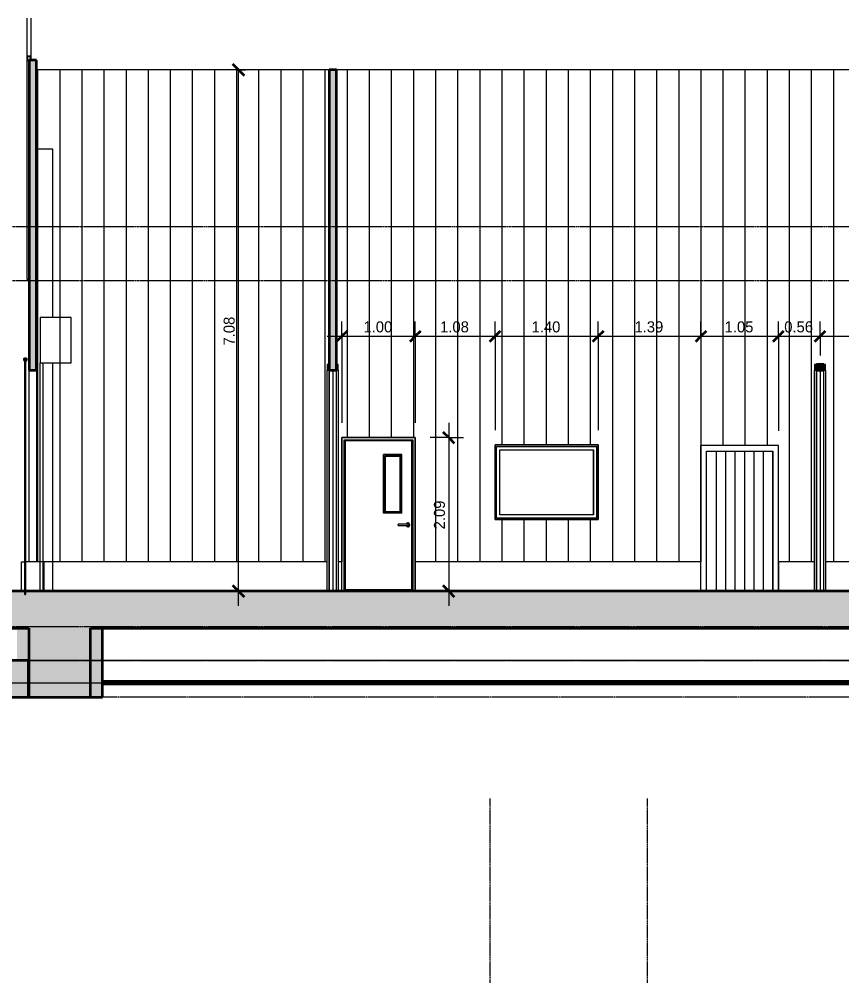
# Model space of a CAD drawing. Header units: centimetres. Extents: x -13689 to 3489, y -437 to 1921.
# Drawn here: x -11195 to -10079, y -437 to 870 of the extents above; entities that cross this region are included whole.
import ezdxf

# ---------------------------------------------------------------- set-up
doc = ezdxf.new("R2010")
doc.units = ezdxf.units.CM
doc.linetypes.add('Centre', pattern=[3.175, 0.635, -0.475, 1.59, -0.475])
doc.linetypes.add('Grid Line', pattern=[2.2225, 1.27, -0.3175, 0.3175, -0.3175])
for name, color, linetype, lineweight in [('A-ANNO-DIMS', 7, 'Continuous', 9), ('A-ANNO-DIMS-100', 7, 'Continuous', 9), ('A-CLNG', 7, 'Continuous', 9), ('A-DOOR', 7, 'Continuous', 9), ('A-FLOR', 7, 'Continuous', 9), ('A-FLOR-LEVL', 7, 'Continuous', 9), ('A-FLOR-PATT', 7, 'Continuous', 35), ('A-GENM', 7, 'Continuous', 9), ('A-GLAZ', 7, 'Continuous', 9), ('A-GLAZ-CWMG', 7, 'Continuous', 9), ('A-WALL', 7, 'Continuous', 9), ('A-WALL-PATT', 7, 'Continuous', 35), ('C-BLDG-PADS', 7, 'Continuous', 9), ('C-TOPO', 7, 'Continuous', 9), ('I-WALL', 7, 'Continuous', 9), ('S-GRID', 7, 'Continuous', 9)]:
    doc.layers.add(name, color=color, linetype=linetype, lineweight=lineweight)
doc.styles.add('Century Gothic_1', font='GOTHIC.TTF', dxfattribs={"height": 15})
doc.dimstyles.new('FCA_N_Cotas_E100', dxfattribs={"dimscale": 30.48, "dimtxt": 15.662524, "dimasz": 0.492126, "dimexe": 0.656168, "dimexo": 0.656168, "dimgap": 0.032808, "dimtad": 1, "dimlfac": 0.01, "dimrnd": 0.01, "dimzin": 0, "dimdsep": 46, "dimtxsty": 'Century Gothic_1', "dimblk1": 'OBLIQUE', "dimblk2": 'OBLIQUE', "dimsah": 1, "dimcen": 0.09, "dimdle": 0.656168, "dimazin": 2, "dimtfac": 1, "dimtdec": 4, "dimtix": 1, "dimtmove": 0, "dimatfit": 3, "dimfxl": 1, "dimtvp": 1, "dimtolj": 1, "dimtzin": 0, "dimarcsym": 2})

# ---------------------------------------------------------------- blocks, each defined once
blk = doc.blocks.new('PQ_RVR_EST-01_ZZ_ZZ_MO_T_A_rvt-1-Sección 3-1')
at = {"layer": 'A-FLOR-PATT', "lineweight": 9, "true_color": 0x9a9a9a}
for points in [[(-11244.7, 44), (-6794.4, 44), (-6794.4, 94), (-11452.1, 94), (-11452.1, 44), (-11348.9, 44)], [(-13265.5, -50), (-11182, -50), (-11182, 0), (-12404.8, 0), (-12404.8, -4), (-13265.5, -4)]]:
    blk.add_hatch(color=253, dxfattribs=at).paths.add_polyline_path(points)
at = {"layer": 'A-WALL-PATT', "lineweight": 9, "true_color": 0x9a9a9a}
blk.add_hatch(color=253, dxfattribs=at).paths.add_polyline_path([(-11181.9, -50), (-11081.9, -50), (-11081.9, 44), (-11181.9, 44), (-11181.9, 41.9)])
at = {"layer": 'A-FLOR', "lineweight": 35}
for p, q in [((-6794.4, 94), (-11452.1, 94)), ((-11452.1, 44), (-11181.9, 44)), ((-11081.9, 44), (-6794.4, 44)), ((-11182, 0), (-12404.8, 0)), ((-11182, -50), (-11182, 0)), ((-13265.5, -50), (-11182, -50))]:
    blk.add_line(p, q, dxfattribs=at)
at = {"layer": 'A-WALL', "lineweight": 35}
for p, q in [((-11181.9, 44), (-11181.9, -50)), ((-11081.9, -50), (-11081.9, 44)), ((-11181.9, -50), (-11081.9, -50))]:
    blk.add_line(p, q, dxfattribs=at)
blk = doc.blocks.new('M_RVR_Puerta cortina plastica - 2_50 x 3_00-1634750-Sección 3-1')
at = {"layer": 'A-DOOR'}
for p, q in [((-10115.5, 401.6), (-10115.5, 394)), ((-10113, 401.6), (-10115.5, 401.6)), ((-10115.5, 394), (-10113, 394)), ((-10115.5, 94), (-10115.5, 394)), ((-10113, 394), (-10113, 401.6)), ((-10113, 394), (-10113, 94)), ((-10100.5, 401.6), (-10103, 401.6)), ((-10103, 401.6), (-10103, 394)), ((-10103, 394), (-10100.5, 394)), ((-10100.5, 394), (-10100.5, 401.6)), ((-10100.5, 394), (-10100.5, 94))]:
    blk.add_line(p, q, dxfattribs=at)
at = {"layer": 'A-DOOR', "lineweight": 18}
for p, q in [((-10108, 394), (-10108, 94)), ((-10103, 394), (-10108, 394)), ((-10103, 94), (-10103, 394)), ((-10108, 94), (-10103, 94))]:
    blk.add_line(p, q, dxfattribs=at)
blk = doc.blocks.new('M_RVR_Puerta cortina plastica - 0_90 x 1_90-1633959-Sección 3-1')
at = {"layer": 'A-DOOR'}
for p, q in [((-10164.5, 291.6), (-10269.7, 291.6)), ((-10269.7, 291.6), (-10269.7, 134)), ((-10269.7, 134), (-10269.7, 291.6)), ((-10269.7, 291.6), (-10269.7, 291.6)), ((-10164.5, 94), (-10164.5, 291.6)), ((-10262.1, 94), (-10262.1, 284)), ((-10262.1, 284), (-10172.1, 284)), ((-10172.1, 94), (-10172.1, 284)), ((-10172.1, 284), (-10172.1, 94)), ((-10172.1, 94), (-10172.1, 284))]:
    blk.add_line(p, q, dxfattribs=at)
at = {"layer": 'A-DOOR', "color": 8, "true_color": 0x808080}
for p, q in [((-10249.2, 284), (-10249.2, 94)), ((-10236.4, 284), (-10236.4, 94)), ((-10223.5, 284), (-10223.5, 94)), ((-10210.7, 284), (-10210.7, 94)), ((-10197.8, 284), (-10197.8, 94)), ((-10185, 284), (-10185, 94))]:
    blk.add_line(p, q, dxfattribs=at)
blk = doc.blocks.new('M_Instance-Window-Fixed - 0406 x 610mm-1716016-Sección 3-1')
at = {"layer": 'A-GLAZ'}
for p, q in [((-10549.1, 292.4), (-10549.1, 191.1)), ((-10409.1, 292.4), (-10549.1, 292.4)), ((-10547.2, 290.5), (-10411, 290.5)), ((-10547.2, 193), (-10547.2, 290.5)), ((-10411, 193), (-10411, 290.5)), ((-10411, 290.5), (-10411, 193)), ((-10409.1, 191.1), (-10409.1, 292.4)), ((-10542.7, 197.5), (-10542.7, 286)), ((-10542.7, 286), (-10415.4, 286)), ((-10415.4, 197.5), (-10415.4, 286)), ((-10415.4, 286), (-10415.4, 197.5)), ((-10415.4, 197.5), (-10542.7, 197.5)), ((-10549.1, 191.1), (-10409.1, 191.1)), ((-10411, 193), (-10547.2, 193))]:
    blk.add_line(p, q, dxfattribs=at)
blk = doc.blocks.new('Door_Internal-Noberne-Fire_Door_Single_NG8 - Series 2 - FD 30 - 2085x996mm-1626933-Sección 3-1')
at = {"layer": 'A-DOOR', "color": 8, "true_color": 0x808080}
for p, q in [((-10657.4, 302.5), (-10757, 302.5)), ((-10757, 302.5), (-10757, 134)), ((-10657.4, 94), (-10657.4, 302.5)), ((-10753.8, 94), (-10753.8, 299.3)), ((-10753.8, 299.3), (-10660.6, 299.3)), ((-10753.6, 299), (-10753.5, 299)), ((-10753.6, 298), (-10753.6, 299)), ((-10753.6, 298), (-10753.6, 96)), ((-10753.5, 298), (-10753.6, 298)), ((-10753.5, 298), (-10753.6, 298)), ((-10753.5, 299), (-10660.9, 299)), ((-10753.5, 298), (-10753.5, 299)), ((-10753.5, 96), (-10753.5, 298)), ((-10752.5, 298), (-10753.5, 298)), ((-10660.9, 298), (-10753.5, 298)), ((-10752.5, 96), (-10752.5, 298)), ((-10661.9, 298), (-10752.5, 298)), ((-10752.5, 298), (-10752.5, 96)), ((-10661.9, 298), (-10661.9, 96)), ((-10661.9, 96), (-10661.9, 298)), ((-10660.9, 298), (-10661.9, 298)), ((-10660.9, 299), (-10660.9, 298)), ((-10660.9, 298), (-10660.9, 96)), ((-10660.7, 94), (-10660.7, 299.3)), ((-10660.6, 299.3), (-10660.6, 94)), ((-10675.4, 279.5), (-10700.2, 279.5)), ((-10700.2, 199.7), (-10700.2, 279.5)), ((-10698.7, 201.2), (-10698.7, 278)), ((-10698.7, 278), (-10676.9, 278)), ((-10698.1, 277.4), (-10698.7, 278)), ((-10698.1, 277.4), (-10698.1, 201.8)), ((-10698.1, 277.4), (-10677.6, 277.4)), ((-10698.1, 277.4), (-10677.6, 277.4)), ((-10698.1, 201.8), (-10698.1, 277.4)), ((-10676.9, 278), (-10677.6, 277.4)), ((-10677.6, 201.8), (-10677.6, 277.4)), ((-10677.6, 277.4), (-10677.6, 201.8)), ((-10676.9, 278), (-10676.9, 201.2)), ((-10675.4, 199.7), (-10675.4, 279.5)), ((-10675.4, 199.7), (-10700.2, 199.7)), ((-10698.7, 201.2), (-10698.1, 201.8)), ((-10676.9, 201.2), (-10698.7, 201.2)), ((-10698.1, 201.8), (-10677.6, 201.8)), ((-10677.6, 201.8), (-10698.1, 201.8)), ((-10676.9, 201.2), (-10677.6, 201.8)), ((-10679.9, 184.9), (-10679.9, 184.9)), ((-10679.9, 183), (-10679.9, 183)), ((-10670.4, 184.9), (-10676.9, 184.9)), ((-10676.9, 183), (-10670.4, 183)), ((-10667.4, 186.6), (-10667.4, 186.6)), ((-10667.4, 184.9), (-10667.4, 184.9)), ((-10667.4, 183), (-10667.4, 183)), ((-10667.4, 181.4), (-10667.4, 181.4)), ((-10753.5, 96), (-10753.6, 96)), ((-10753.6, 96), (-10753.5, 96)), ((-10753.6, 95), (-10753.6, 96)), ((-10753.5, 95), (-10753.6, 95)), ((-10752.5, 96), (-10753.5, 96)), ((-10753.5, 96), (-10660.9, 96)), ((-10753.5, 95), (-10753.5, 96)), ((-10660.9, 95), (-10753.5, 95)), ((-10752.7, 94), (-10752.7, 95)), ((-10661.9, 96), (-10752.5, 96)), ((-10660.9, 96), (-10661.9, 96)), ((-10661.9, 94), (-10661.9, 95)), ((-10661.9, 95), (-10661.9, 94)), ((-10660.9, 96), (-10660.9, 95))]:
    blk.add_line(p, q, dxfattribs=at)
at = {"layer": 'A-DOOR', "color": 8, "true_color": 0x808080, "flags": 128}
for points in [[(-10676.9, 184.9), (-10677, 184.9), (-10677.1, 184.9), (-10677.2, 184.9), (-10677.4, 184.9), (-10677.5, 184.9), (-10677.6, 184.9), (-10677.7, 184.9), (-10677.8, 184.9), (-10677.9, 184.9), (-10678, 184.9), (-10678.2, 184.9), (-10678.3, 184.9), (-10678.4, 184.9), (-10678.5, 184.9), (-10678.6, 184.9), (-10678.7, 184.9), (-10678.8, 184.9), (-10678.9, 184.9), (-10678.9, 184.9), (-10679, 184.9), (-10679.1, 184.9), (-10679.2, 184.9), (-10679.3, 184.9), (-10679.3, 184.9), (-10679.4, 184.9), (-10679.5, 184.9), (-10679.5, 184.9), (-10679.6, 184.9), (-10679.6, 184.9), (-10679.7, 184.9), (-10679.7, 184.9), (-10679.8, 184.9), (-10679.8, 184.9), (-10679.8, 184.9), (-10679.8, 184.9), (-10679.9, 184.9), (-10679.9, 184.9), (-10679.9, 184.9), (-10679.9, 184.9), (-10679.9, 184.9)], [(-10679.9, 183), (-10679.9, 183), (-10679.9, 183), (-10679.9, 183), (-10679.8, 183), (-10679.8, 183), (-10679.8, 183), (-10679.8, 183), (-10679.7, 183), (-10679.7, 183), (-10679.6, 183), (-10679.6, 183), (-10679.5, 183), (-10679.5, 183), (-10679.4, 183), (-10679.4, 183), (-10679.3, 183), (-10679.2, 183), (-10679.1, 183), (-10679.1, 183), (-10679, 183), (-10678.9, 183), (-10678.8, 183), (-10678.7, 183), (-10678.6, 183), (-10678.5, 183), (-10678.4, 183), (-10678.3, 183), (-10678.2, 183), (-10678.1, 183), (-10678, 183), (-10677.9, 183), (-10677.7, 183), (-10677.6, 183), (-10677.5, 183), (-10677.4, 183), (-10677.3, 183), (-10677.1, 183), (-10677, 183), (-10676.9, 183), (-10676.9, 183)], [(-10667.4, 184.9), (-10667.4, 184.9), (-10667.4, 184.9), (-10667.5, 184.9), (-10667.5, 184.9), (-10667.5, 184.9), (-10667.5, 184.9), (-10667.6, 184.9), (-10667.6, 184.9), (-10667.6, 184.9), (-10667.7, 184.9), (-10667.7, 184.9), (-10667.8, 184.9), (-10667.8, 184.9), (-10667.9, 184.9), (-10668, 184.9), (-10668, 184.9), (-10668.1, 184.9), (-10668.2, 184.9), (-10668.3, 184.9), (-10668.3, 184.9), (-10668.4, 184.9), (-10668.5, 184.9), (-10668.6, 184.9), (-10668.7, 184.9), (-10668.8, 184.9), (-10668.9, 184.9), (-10669, 184.9), (-10669.1, 184.9), (-10669.2, 184.9), (-10669.4, 184.9), (-10669.5, 184.9), (-10669.6, 184.9), (-10669.7, 184.9), (-10669.8, 184.9), (-10669.9, 184.9), (-10670, 184.9), (-10670.2, 184.9), (-10670.3, 184.9), (-10670.4, 184.9), (-10670.4, 184.9)], [(-10670.4, 183), (-10670.3, 183), (-10670.2, 183), (-10670.1, 183), (-10669.9, 183), (-10669.8, 183), (-10669.7, 183), (-10669.6, 183), (-10669.5, 183), (-10669.4, 183), (-10669.3, 183), (-10669.2, 183), (-10669, 183), (-10668.9, 183), (-10668.8, 183), (-10668.7, 183), (-10668.6, 183), (-10668.5, 183), (-10668.5, 183), (-10668.4, 183), (-10668.3, 183), (-10668.2, 183), (-10668.1, 183), (-10668, 183), (-10668, 183), (-10667.9, 183), (-10667.8, 183), (-10667.8, 183), (-10667.7, 183), (-10667.7, 183), (-10667.6, 183), (-10667.6, 183), (-10667.6, 183), (-10667.5, 183), (-10667.5, 183), (-10667.5, 183), (-10667.5, 183), (-10667.4, 183), (-10667.4, 183), (-10667.4, 183)], [(-10664.8, 184), (-10664.8, 184.1), (-10664.9, 184.2), (-10664.9, 184.3), (-10664.9, 184.4), (-10664.9, 184.5), (-10664.9, 184.6), (-10664.9, 184.7), (-10665, 184.8), (-10665, 184.9), (-10665.1, 185), (-10665.1, 185.1), (-10665.1, 185.2), (-10665.2, 185.3), (-10665.2, 185.4), (-10665.3, 185.5), (-10665.4, 185.6), (-10665.4, 185.6), (-10665.5, 185.7), (-10665.6, 185.8), (-10665.6, 185.9), (-10665.7, 185.9), (-10665.8, 186), (-10665.9, 186.1), (-10666, 186.1), (-10666, 186.2), (-10666.1, 186.2), (-10666.2, 186.3), (-10666.3, 186.3), (-10666.4, 186.4), (-10666.5, 186.4), (-10666.6, 186.5), (-10666.7, 186.5), (-10666.8, 186.5), (-10666.9, 186.5), (-10667, 186.6), (-10667.1, 186.6), (-10667.2, 186.6), (-10667.3, 186.6), (-10667.4, 186.6), (-10667.4, 186.6)], [(-10667.4, 184.9), (-10667.4, 184.9), (-10667.4, 184.9), (-10667.3, 184.9), (-10667.3, 184.9), (-10667.2, 184.9), (-10667.2, 184.9), (-10667.2, 184.9), (-10667.1, 184.9), (-10667.1, 184.9), (-10667.1, 184.9), (-10667, 184.9), (-10667, 184.8), (-10667, 184.8), (-10666.9, 184.8), (-10666.9, 184.8), (-10666.9, 184.8), (-10666.8, 184.7), (-10666.8, 184.7), (-10666.8, 184.7), (-10666.8, 184.7), (-10666.7, 184.6), (-10666.7, 184.6), (-10666.7, 184.6), (-10666.7, 184.5), (-10666.6, 184.5), (-10666.6, 184.5), (-10666.6, 184.4), (-10666.6, 184.4), (-10666.6, 184.4), (-10666.6, 184.3), (-10666.5, 184.3), (-10666.5, 184.3), (-10666.5, 184.2), (-10666.5, 184.2), (-10666.5, 184.2), (-10666.5, 184.1), (-10666.5, 184.1), (-10666.5, 184), (-10666.5, 184), (-10666.5, 184)], [(-10666.5, 184), (-10666.5, 184), (-10666.5, 183.9), (-10666.5, 183.9), (-10666.5, 183.8), (-10666.5, 183.8), (-10666.5, 183.8), (-10666.5, 183.7), (-10666.5, 183.7), (-10666.5, 183.7), (-10666.6, 183.6), (-10666.6, 183.6), (-10666.6, 183.6), (-10666.6, 183.5), (-10666.6, 183.5), (-10666.7, 183.5), (-10666.7, 183.4), (-10666.7, 183.4), (-10666.7, 183.4), (-10666.8, 183.3), (-10666.8, 183.3), (-10666.8, 183.3), (-10666.8, 183.3), (-10666.9, 183.2), (-10666.9, 183.2), (-10666.9, 183.2), (-10667, 183.2), (-10667, 183.2), (-10667, 183.1), (-10667.1, 183.1), (-10667.1, 183.1), (-10667.1, 183.1), (-10667.2, 183.1), (-10667.2, 183.1), (-10667.2, 183.1), (-10667.3, 183.1), (-10667.3, 183.1), (-10667.4, 183.1), (-10667.4, 183.1), (-10667.4, 183), (-10667.4, 183)], [(-10667.4, 181.4), (-10667.3, 181.4), (-10667.2, 181.4), (-10667.1, 181.4), (-10667, 181.4), (-10666.9, 181.5), (-10666.8, 181.5), (-10666.7, 181.5), (-10666.6, 181.5), (-10666.5, 181.6), (-10666.4, 181.6), (-10666.3, 181.6), (-10666.2, 181.7), (-10666.2, 181.7), (-10666.1, 181.8), (-10666, 181.9), (-10665.9, 181.9), (-10665.8, 182), (-10665.7, 182), (-10665.7, 182.1), (-10665.6, 182.2), (-10665.5, 182.3), (-10665.4, 182.3), (-10665.4, 182.4), (-10665.3, 182.5), (-10665.3, 182.6), (-10665.2, 182.7), (-10665.2, 182.8), (-10665.1, 182.9), (-10665.1, 183), (-10665, 183.1), (-10665, 183.2), (-10665, 183.3), (-10664.9, 183.4), (-10664.9, 183.5), (-10664.9, 183.6), (-10664.9, 183.7), (-10664.9, 183.8), (-10664.8, 183.9), (-10664.8, 184), (-10664.8, 184)]]:
    blk.add_lwpolyline(points, dxfattribs=at)
at = {"layer": 'A-DOOR', "color": 8, "true_color": 0x808080}
for centre, major_axis, start_param, end_param in [((-10679.9, 184), (0, 0.95), 1.047198, 1.570796), ((-10679.9, 184), (0, 0.95), 1.570796, 2.094395), ((-10679.9, 184), (0, 0.95), 6.0628, 6.806784), ((-10679.9, 184), (0, 0.95), 2.617994, 3.361978), ((-10667.4, 184), (0, 2.6), 1.916206, 2.875677), ((-10667.4, 184), (0, 2.6), 4.712389, 7.462876), ((-10667.4, 184), (0, 2.6), 2.879793, 4.712389), ((-10667.4, 184), (0, 0.95), 5.759587, 6.449755), ((-10667.4, 184), (0, 0.95), 5.759587, 6.449297), ((-10667.4, 184), (0, 0.95), 2.975023, 3.665191), ((-10667.4, 184), (0, 0.95), 2.975481, 3.665191), ((-10667.4, 184), (0, 0.95), 4.712389, 5.235988), ((-10667.4, 184), (0, 0.95), 4.712389, 5.223006), ((-10667.4, 184), (0, 0.95), 4.18879, 4.712389), ((-10667.4, 184), (0, 0.95), 4.201772, 4.712389)]:
    blk.add_ellipse(centre, major_axis=major_axis, ratio=0.999993, start_param=start_param, end_param=end_param, dxfattribs=at)
blk = doc.blocks.new('M_RVR_Puerta cortina plastica - 2_50 x 2_90-1633960-Sección 3-1')
at = {"layer": 'A-DOOR'}
for p, q in [((-10776.8, 401.6), (-10776.8, 394)), ((-10774.3, 401.6), (-10776.8, 401.6)), ((-10776.8, 394), (-10774.3, 394)), ((-10776.8, 94), (-10776.8, 394)), ((-10774.3, 394), (-10774.3, 401.6)), ((-10774.3, 394), (-10774.3, 94)), ((-10761.8, 401.6), (-10764.3, 401.6)), ((-10764.3, 401.6), (-10764.3, 394)), ((-10764.3, 394), (-10761.8, 394)), ((-10761.8, 394), (-10761.8, 401.6)), ((-10761.8, 394), (-10761.8, 94))]:
    blk.add_line(p, q, dxfattribs=at)
at = {"layer": 'A-DOOR', "lineweight": 18}
for p, q in [((-10769.3, 394), (-10769.3, 94)), ((-10764.3, 394), (-10769.3, 394)), ((-10764.3, 94), (-10764.3, 394)), ((-10769.3, 94), (-10764.3, 94))]:
    blk.add_line(p, q, dxfattribs=at)
blk = doc.blocks.new('Doors_Industrial_Loading-Systems_sectional-overhead-door_vertical-lift-pre-assembled_40mm - 2500 x 3000 mm-1753586-Sección 3-1')
at = {"layer": 'A-DOOR', "color": 8, "true_color": 0x808080}
for p, q in [((-11149, 694), (-11171.5, 694)), ((-11149, 465.5), (-11149, 694)), ((-11124.5, 465.5), (-11166.5, 465.5)), ((-11166.5, 465.5), (-11166.5, 404)), ((-11166.5, 465.5), (-11166.5, 404)), ((-11124.5, 404), (-11124.5, 465.5)), ((-11166.5, 94), (-11166.5, 404)), ((-11166.5, 404), (-11124.5, 404)), ((-11162.5, 94), (-11162.5, 404)), ((-11149, 94), (-11149, 404))]:
    blk.add_line(p, q, dxfattribs=at)
blk = doc.blocks.new('Rectangular Mullion - 30 x 30 mm-1797260-Sección 3-1')
at = {"layer": 'A-GLAZ-CWMG', "color": 8, "true_color": 0x808080}
for p, q in [((-11184, 819.4), (-11184, 871.6)), ((-11179, 871.6), (-11179, 819.4))]:
    blk.add_line(p, q, dxfattribs=at)
blk = doc.blocks.new('Rectangular Mullion - 30 x 30 mm-1793938-Sección 3-1')
at = {"layer": 'A-GLAZ-CWMG', "lineweight": 25}
for p, q in [((-11184, 819.4), (-11184, 814.4)), ((-11179, 819.4), (-11184, 819.4)), ((-11184, 814.4), (-11179, 814.4)), ((-11179, 814.4), (-11179, 819.4))]:
    blk.add_line(p, q, dxfattribs=at)
blk = doc.blocks.new('Rectangular Mullion - 30 x 30 mm-1797313-Sección 3-1')
at = {"layer": 'A-GLAZ-CWMG', "color": 8, "true_color": 0x808080}
for p, q in [((-11184, 516.8), (-11184, 687)), ((-11181.5, 516.8), (-11184, 516.8))]:
    blk.add_line(p, q, dxfattribs=at)
blk = doc.blocks.new('RVR_Cortina Plastico-Editable - Editable-1796439-Sección 3-1')
at = {"layer": 'A-GENM', "lineweight": 25}
for p, q in [((-11188.2, 409.3), (-11188.5, 408.9)), ((-11188.5, 408.9), (-11188.5, 406.9)), ((-11188.5, 406.9), (-11184.5, 406.9)), ((-11184.7, 409.4), (-11188.3, 409.4)), ((-11188.3, 409.3), (-11188.2, 409.3)), ((-11186.8, 406.2), (-11186.8, 404.9)), ((-11186.5, 406.2), (-11186.8, 406.2)), ((-11186.5, 404.9), (-11186.5, 406.2)), ((-11184.5, 408.9), (-11184.8, 409.3)), ((-11184.8, 409.3), (-11184.7, 409.3)), ((-11184.5, 406.9), (-11184.5, 408.9)), ((-11186.8, 404.9), (-11186.6, 404.9)), ((-11186.7, 404.9), (-11186.7, 94.5)), ((-11186.6, 404.9), (-11186.7, 404.9)), ((-11186.6, 94.5), (-11186.6, 404.9)), ((-11186.8, 94.4), (-11187, 93)), ((-11187, 93), (-11187, 90.4)), ((-11186.7, 94.5), (-11186.6, 94.5)), ((-11186.4, 93), (-11186.5, 94.4)), ((-11186.4, 90.4), (-11186.4, 93)), ((-11187, 90.4), (-11186.8, 89.5)), ((-11186.5, 89.5), (-11186.4, 90.4))]:
    blk.add_line(p, q, dxfattribs=at)
at = {"layer": 'A-GENM', "color": 8, "true_color": 0x808080}
for p, q in [((-11187.5, 410.1), (-11188.3, 409.4)), ((-11188.2, 409.2), (-11188.3, 409.3)), ((-11188.2, 409.2), (-11188.3, 409.3)), ((-11188.2, 409.4), (-11187.5, 410)), ((-11185.4, 410.1), (-11187.5, 410.1)), ((-11187.5, 410), (-11185.5, 410)), ((-11187, 404.9), (-11187, 406.2)), ((-11187, 406.2), (-11186.8, 406.2)), ((-11186.8, 406.9), (-11186.8, 405.8)), ((-11186.7, 406.2), (-11186.7, 406.5)), ((-11186.7, 406.5), (-11186.6, 406.5)), ((-11186.6, 406.5), (-11186.6, 406.2)), ((-11186.4, 406.2), (-11186.5, 406.2)), ((-11186.4, 406.5), (-11186.4, 406)), ((-11186.3, 405.3), (-11186.2, 405.8)), ((-11186.3, 405.3), (-11186.2, 405.3)), ((-11186.2, 405.8), (-11186.2, 406.9)), ((-11186.1, 405.8), (-11186.2, 405.3)), ((-11186.1, 405.8), (-11186.2, 405.8)), ((-11186.1, 406.9), (-11186.1, 405.8)), ((-11186, 406.2), (-11186.1, 406.2)), ((-11186, 404.9), (-11186, 406.2)), ((-11185.5, 410), (-11184.8, 409.4)), ((-11184.6, 409.4), (-11185.4, 410.1)), ((-11184.7, 409.3), (-11184.8, 409.2)), ((-11184.7, 409.3), (-11184.8, 409.2)), ((-11184.7, 409.2), (-11184.6, 409.3)), ((-11184.7, 409.2), (-11184.6, 409.3)), ((-11184.2, 408.7), (-11184.7, 409.2)), ((-11184.6, 409), (-11184.2, 408.7)), ((-11184.2, 408.7), (-11184.2, 408.7)), ((-11186.8, 404.9), (-11187, 404.9)), ((-11186.9, 94.5), (-11186.9, 404.9)), ((-11186.8, 404.9), (-11186.9, 404.9)), ((-11186.8, 404.9), (-11186.8, 94.5)), ((-11186.5, 404.9), (-11186, 404.9)), ((-11186.3, 405.3), (-11186.3, 405.3)), ((-11186.1, 94.5), (-11186.1, 404.9)), ((-11187, 94.4), (-11187.1, 94)), ((-11186.6, 94.5), (-11186.9, 94.5)), ((-11186.9, 94.5), (-11186.8, 94.5)), ((-11186.8, 94.5), (-11186.7, 94.5)), ((-11186.1, 94.5), (-11186.7, 94.5)), ((-11186.6, 94.5), (-11186.1, 94.5)), ((-11186.5, 94.4), (-11185.9, 94.4)), ((-11185.9, 94.4), (-11185.9, 94)), ((-11186.9, 89.4), (-11186.7, 89.4)), ((-11186.7, 89.4), (-11186.1, 89.4))]:
    blk.add_line(p, q, dxfattribs=at)
at = {"layer": 'A-GENM', "lineweight": 25, "flags": 128}
for points in [[(-11186.5, 94.4), (-11186.5, 94.4), (-11186.6, 94.4), (-11186.6, 94.5), (-11186.6, 94.5), (-11186.7, 94.5), (-11186.7, 94.5), (-11186.7, 94.5), (-11186.8, 94.5), (-11186.8, 94.4), (-11186.8, 94.4), (-11186.8, 94.4)], [(-11186.8, 89.5), (-11186.8, 89.5), (-11186.8, 89.5), (-11186.8, 89.4), (-11186.7, 89.4), (-11186.7, 89.4), (-11186.7, 89.4), (-11186.6, 89.4), (-11186.6, 89.4), (-11186.6, 89.5), (-11186.5, 89.5), (-11186.5, 89.5)]]:
    blk.add_lwpolyline(points, dxfattribs=at)
at = {"layer": 'A-GENM', "color": 8, "true_color": 0x808080}
for centre, radius, start, end in [((-11188.3, 409.3), 0.111, 136.1672, 228.4011), ((-11188.3, 409.3), 0.111, 136.1672, 228.4011), ((-11184.7, 409.3), 0.0748, 316.1076, 39.6531), ((-11184.7, 409.3), 0.0748, 316.1076, 25.7289)]:
    blk.add_arc(centre, radius, start, end, dxfattribs=at)
at = {"layer": 'A-GENM', "lineweight": 25}
for centre, start, end in [((-11188.3, 409.3), 90, 270), ((-11184.7, 409.3), 270, 90)]:
    blk.add_arc(centre, 0.075, start, end, dxfattribs=at)
at = {"layer": 'A-GENM', "color": 8, "true_color": 0x808080}
for centre, major_axis, start_param, end_param in [((-11186.5, 406.5), (0, 0.13), 4.712389, 7.853982), ((-11186.5, 406.5), (0, 0.13), 0.261799, 1.308997), ((-11186.5, 406.5), (0, 0.13), 0.261799, 1.308997), ((-11186.5, 406.5), (0, 0.13), 0.261799, 1.308997), ((-11186.5, 406.5), (0, 0.13), 0.261799, 1.308997), ((-11186.5, 406.5), (0, 0.13), 0.261799, 1.308997), ((-11186.5, 406.5), (0, 0.13), 0.261799, 1.308997), ((-11186.5, 406.5), (0, 0.13), 0.261799, 1.308997), ((-11186.5, 406.5), (0, 0.13), 0.261799, 1.308997), ((-11186.5, 406.5), (0, 0.13), 0.261799, 1.308997), ((-11186.5, 406.5), (0, 0.13), 0.261799, 1.308997), ((-11186.5, 406.5), (0, 0.13), 0.261799, 1.308997), ((-11186.4, 406.5), (0, 0.13), 5.759587, 7.853982), ((-11186.4, 406.5), (0, 0.13), 5.759587, 7.853982), ((-11186.4, 406.5), (0, 0.13), 5.759587, 7.853982), ((-11186.4, 406.5), (0, 0.13), 5.759587, 7.853982), ((-11186.4, 406.5), (0, 0.13), 5.759587, 7.853982), ((-11186.4, 406.5), (0, 0.13), 5.759587, 7.853982), ((-11186.4, 406.5), (0, 0.13), 5.759587, 7.853982), ((-11186.4, 406.5), (0, 0.13), 5.759587, 7.853982), ((-11186.4, 406.5), (0, 0.13), 5.759587, 7.853982), ((-11186.4, 406.5), (0, 0.13), 5.759587, 7.853982), ((-11186.4, 406.5), (0, 0.13), 5.759587, 7.853982), ((-11186.4, 406.5), (0, 0.13), 5.759587, 7.853982), ((-11186.5, 406.5), (0, 0.13), 4.974188, 6.021386), ((-11186.5, 406.5), (0, 0.13), 4.974188, 6.021386), ((-11186.5, 406.5), (0, 0.13), 4.974188, 6.021386), ((-11186.5, 406.5), (0, 0.13), 4.974188, 6.021386), ((-11186.5, 406.5), (0, 0.13), 4.974188, 6.021386), ((-11186.5, 406.5), (0, 0.13), 4.974188, 6.021386), ((-11186.5, 406.5), (0, 0.13), 4.974188, 6.021386), ((-11186.5, 406.5), (0, 0.13), 4.974188, 6.021386), ((-11186.5, 406.5), (0, 0.13), 4.974188, 6.021386), ((-11186.5, 406.5), (0, 0.13), 4.974188, 6.021386), ((-11186.5, 406.5), (0, 0.13), 4.974188, 6.021386), ((-11186.3, 405.3), (0, 0.0675), 3.226963, 4.748339), ((-11186.3, 405.3), (0, 0.0675), 3.226963, 4.748339), ((-11186.9, 94.3), (0, 0.162), 4.91544, 7.650931), ((-11186.9, 94.3), (0, 0.162), 0.373021, 1.367745), ((-11186.9, 94.3), (0, 0.162), 0.373021, 1.367745), ((-11186.9, 94.3), (0, 0.162), 0.373021, 1.367745), ((-11186.9, 94.3), (0, 0.162), 0.373021, 1.367745), ((-11186.9, 94.3), (0, 0.162), 0.373021, 1.367745), ((-11186.9, 94.3), (0, 0.162), 0.373021, 1.367745), ((-11186.9, 94.3), (0, 0.162), 0.373021, 1.367745), ((-11186.9, 94.3), (0, 0.162), 0.373021, 1.367745), ((-11186.9, 94.3), (0, 0.162), 0.373021, 1.367745), ((-11186.9, 94.3), (0, 0.162), 0.373021, 1.367745), ((-11186.9, 94.3), (0, 0.162), 4.91544, 5.910164), ((-11186.9, 94.3), (0, 0.162), 4.91544, 5.910164), ((-11186.9, 94.3), (0, 0.162), 4.91544, 5.910164), ((-11186.9, 94.3), (0, 0.162), 4.91544, 5.910164), ((-11186.9, 94.3), (0, 0.162), 4.91544, 5.910164), ((-11186.9, 94.3), (0, 0.162), 4.91544, 5.910164), ((-11186.9, 94.3), (0, 0.162), 4.91544, 5.910164), ((-11186.9, 94.3), (0, 0.162), 4.91544, 5.910164), ((-11186.9, 94.3), (0, 0.162), 4.91544, 5.910164), ((-11186.9, 94.3), (0, 0.162), 4.91544, 5.910164), ((-11186.1, 94.3), (0, 0.162), 0.373021, 1.367745), ((-11186.1, 94.3), (0, 0.162), 0.373021, 1.367745), ((-11186.1, 94.3), (0, 0.162), 0.373021, 1.367745), ((-11186.1, 94.3), (0, 0.162), 0.373021, 1.367745), ((-11186.1, 94.3), (0, 0.162), 0.373021, 1.367745), ((-11186.1, 94.3), (0, 0.162), 0.373021, 1.367745), ((-11186.1, 94.3), (0, 0.162), 0.373021, 1.367745), ((-11186.1, 94.3), (0, 0.162), 0.373021, 1.367745), ((-11186.1, 94.3), (0, 0.162), 0.373021, 1.367745), ((-11186.1, 94.3), (0, 0.162), 0.373021, 1.367745), ((-11186.1, 94.3), (0, 0.162), 0.373021, 1.367745), ((-11186.1, 94.3), (0, 0.162), 4.91544, 6.158845), ((-11186.1, 94.3), (0, 0.162), 4.91544, 5.910164), ((-11186.1, 94.3), (0, 0.162), 4.91544, 5.910164), ((-11186.1, 94.3), (0, 0.162), 4.91544, 5.910164), ((-11186.1, 94.3), (0, 0.162), 4.91544, 5.910164), ((-11186.1, 94.3), (0, 0.162), 4.91544, 5.910164), ((-11186.1, 94.3), (0, 0.162), 4.91544, 5.910164), ((-11186.1, 94.3), (0, 0.162), 4.91544, 5.910164), ((-11186.1, 94.3), (0, 0.162), 4.91544, 5.910164), ((-11186.1, 94.3), (0, 0.162), 4.91544, 5.910164), ((-11186.1, 94.3), (0, 0.162), 4.91544, 5.910164)]:
    blk.add_ellipse(centre, major_axis=major_axis, ratio=0.996195, start_param=start_param, end_param=end_param, dxfattribs=at)
blk = doc.blocks.new('Rectangular Mullion - 30 x 30 mm-1797330-Sección 3-1')
at = {"layer": 'A-GLAZ-CWMG', "color": 8, "true_color": 0x808080}
blk.add_line((-11184, 687), (-11184, 814.4), dxfattribs=at)
blk = doc.blocks.new('DIMBLOCK12-Sección 3-1')
at = {"layer": 'A-ANNO-DIMS-100'}
for p, q in [((-10897.2, 801.5), (-10917.2, 801.5)), ((-10897.2, 74), (-10897.2, 801.5)), ((-10897.2, 801.5), (-10887.8, 801.5)), ((-10897.2, 94), (-10917.2, 94)), ((-10897.2, 94), (-10887.8, 94))]:
    blk.add_line(p, q, dxfattribs=at)
at = {"layer": 'A-ANNO-DIMS-100', "lineweight": 35}
for p, q in [((-10897.2, 801.5), (-10904.7, 809)), ((-10897.2, 801.5), (-10889.7, 794)), ((-10897.2, 94), (-10904.7, 101.5)), ((-10897.2, 94), (-10889.7, 86.5))]:
    blk.add_line(p, q, dxfattribs=at)
at = {"layer": 'A-ANNO-DIMS-100', "color": 0, "insert": (-10917.4, 427.4), "char_height": 15, "width": 48.927, "attachment_point": 1, "rotation": 90, "line_spacing_factor": 0.984502, "style": 'Century Gothic_1'}
blk.add_mtext('7.08', dxfattribs=at)
blk = doc.blocks.new('_Oblique')
at = {"color": 0, "linetype": 'ByBlock', "lineweight": -2}
blk.add_line((-0.5, -0.5), (0.5, 0.5), dxfattribs=at)
blk = doc.blocks.new('DIMBLOCK13-Sección 3-1')
at = {"layer": 'A-ANNO-DIMS-100'}
for p, q in [((-10611.8, 322.5), (-10611.8, 74)), ((-10611.8, 302.5), (-10637.1, 302.5)), ((-10611.8, 302.5), (-10591.8, 302.5)), ((-10611.8, 94), (-10621.1, 94)), ((-10611.8, 94), (-10591.8, 94))]:
    blk.add_line(p, q, dxfattribs=at)
at = {"layer": 'A-ANNO-DIMS-100', "lineweight": 35}
for p, q in [((-10611.8, 302.5), (-10619.3, 310)), ((-10611.8, 302.5), (-10604.3, 295)), ((-10611.8, 94), (-10619.3, 101.5)), ((-10611.8, 94), (-10604.3, 86.5))]:
    blk.add_line(p, q, dxfattribs=at)
at = {"layer": 'A-ANNO-DIMS-100', "color": 0, "insert": (-10632, 177.9), "char_height": 15, "width": 48.927, "attachment_point": 1, "rotation": 90, "line_spacing_factor": 0.984502, "style": 'Century Gothic_1'}
blk.add_mtext('2.09', dxfattribs=at)
blk = doc.blocks.new('DIMBLOCK14-Sección 3-1')
at = {"layer": 'A-ANNO-DIMS-100'}
for p, q in [((-10757, 440), (-10757, 460)), ((-10657.4, 440), (-10657.4, 460)), ((-10777, 440), (-10657.4, 440)), ((-10757, 440), (-10757, 322.5)), ((-10657.4, 440), (-10657.4, 322.5))]:
    blk.add_line(p, q, dxfattribs=at)
at = {"layer": 'A-ANNO-DIMS-100', "lineweight": 35}
for p, q in [((-10757, 440), (-10749.5, 447.5)), ((-10657.4, 440), (-10649.9, 447.5)), ((-10757, 440), (-10764.5, 432.5)), ((-10657.4, 440), (-10664.9, 432.5))]:
    blk.add_line(p, q, dxfattribs=at)
at = {"layer": 'A-ANNO-DIMS-100', "color": 0, "insert": (-10727.6, 460.2), "char_height": 15, "width": 48.927, "attachment_point": 1, "line_spacing_factor": 0.984502, "style": 'Century Gothic_1'}
blk.add_mtext('1.00', dxfattribs=at)
blk = doc.blocks.new('DIMBLOCK15-Sección 3-1')
at = {"layer": 'A-ANNO-DIMS-100'}
for p, q in [((-10657.4, 440), (-10657.4, 460)), ((-10549.1, 440), (-10549.1, 460)), ((-10657.4, 440), (-10549.1, 440)), ((-10657.4, 440), (-10657.4, 322.5)), ((-10549.1, 440), (-10549.1, 312.4))]:
    blk.add_line(p, q, dxfattribs=at)
at = {"layer": 'A-ANNO-DIMS-100', "lineweight": 35}
for p, q in [((-10657.4, 440), (-10649.9, 447.5)), ((-10549.1, 440), (-10541.6, 447.5)), ((-10657.4, 440), (-10664.9, 432.5)), ((-10549.1, 440), (-10556.6, 432.5))]:
    blk.add_line(p, q, dxfattribs=at)
at = {"layer": 'A-ANNO-DIMS-100', "color": 0, "insert": (-10623.6, 460.2), "char_height": 15, "width": 48.927, "attachment_point": 1, "line_spacing_factor": 0.984502, "style": 'Century Gothic_1'}
blk.add_mtext('1.08', dxfattribs=at)
blk = doc.blocks.new('DIMBLOCK16-Sección 3-1')
at = {"layer": 'A-ANNO-DIMS-100'}
for p, q in [((-10549.1, 440), (-10549.1, 460)), ((-10409.1, 440), (-10409.1, 460)), ((-10549.1, 440), (-10409.1, 440)), ((-10549.1, 440), (-10549.1, 312.4)), ((-10409.1, 440), (-10409.1, 312.4))]:
    blk.add_line(p, q, dxfattribs=at)
at = {"layer": 'A-ANNO-DIMS-100', "lineweight": 35}
for p, q in [((-10549.1, 440), (-10541.6, 447.5)), ((-10409.1, 440), (-10401.6, 447.5)), ((-10549.1, 440), (-10556.6, 432.5)), ((-10409.1, 440), (-10416.6, 432.5))]:
    blk.add_line(p, q, dxfattribs=at)
at = {"layer": 'A-ANNO-DIMS-100', "color": 0, "insert": (-10499.4, 460.2), "char_height": 15, "width": 48.927, "attachment_point": 1, "line_spacing_factor": 0.984502, "style": 'Century Gothic_1'}
blk.add_mtext('1.40', dxfattribs=at)
blk = doc.blocks.new('DIMBLOCK17-Sección 3-1')
at = {"layer": 'A-ANNO-DIMS-100'}
for p, q in [((-10409.1, 440), (-10409.1, 460)), ((-10269.7, 440), (-10269.7, 460)), ((-10409.1, 440), (-10269.7, 440)), ((-10409.1, 440), (-10409.1, 312.4)), ((-10269.7, 440), (-10269.7, 311.6))]:
    blk.add_line(p, q, dxfattribs=at)
at = {"layer": 'A-ANNO-DIMS-100', "lineweight": 35}
for p, q in [((-10409.1, 440), (-10401.6, 447.5)), ((-10269.7, 440), (-10262.2, 447.5)), ((-10409.1, 440), (-10416.6, 432.5)), ((-10269.7, 440), (-10277.2, 432.5))]:
    blk.add_line(p, q, dxfattribs=at)
at = {"layer": 'A-ANNO-DIMS-100', "color": 0, "insert": (-10359.8, 460.2), "char_height": 15, "width": 48.927, "attachment_point": 1, "line_spacing_factor": 0.984502, "style": 'Century Gothic_1'}
blk.add_mtext('1.39', dxfattribs=at)
blk = doc.blocks.new('DIMBLOCK18-Sección 3-1')
at = {"layer": 'A-ANNO-DIMS-100'}
for p, q in [((-10269.7, 440), (-10269.7, 460)), ((-10164.5, 440), (-10164.5, 460)), ((-10269.7, 440), (-10164.5, 440)), ((-10269.7, 440), (-10269.7, 311.6)), ((-10164.5, 440), (-10164.5, 311.6))]:
    blk.add_line(p, q, dxfattribs=at)
at = {"layer": 'A-ANNO-DIMS-100', "lineweight": 35}
for p, q in [((-10269.7, 440), (-10262.2, 447.5)), ((-10164.5, 440), (-10157, 447.5)), ((-10269.7, 440), (-10277.2, 432.5)), ((-10164.5, 440), (-10172, 432.5))]:
    blk.add_line(p, q, dxfattribs=at)
at = {"layer": 'A-ANNO-DIMS-100', "color": 0, "insert": (-10237.5, 460.2), "char_height": 15, "width": 48.927, "attachment_point": 1, "line_spacing_factor": 0.984502, "style": 'Century Gothic_1'}
blk.add_mtext('1.05', dxfattribs=at)
blk = doc.blocks.new('DIMBLOCK19-Sección 3-1')
at = {"layer": 'A-ANNO-DIMS-100'}
for p, q in [((-10164.5, 440), (-10164.5, 460)), ((-10108, 440), (-10108, 460)), ((-10164.5, 440), (-10108, 440)), ((-10164.5, 440), (-10164.5, 311.6)), ((-10108, 440), (-10108, 414))]:
    blk.add_line(p, q, dxfattribs=at)
at = {"layer": 'A-ANNO-DIMS-100', "lineweight": 35}
for p, q in [((-10164.5, 440), (-10157, 447.5)), ((-10108, 440), (-10100.5, 447.5)), ((-10164.5, 440), (-10172, 432.5)), ((-10108, 440), (-10115.5, 432.5))]:
    blk.add_line(p, q, dxfattribs=at)
at = {"layer": 'A-ANNO-DIMS-100', "color": 0, "insert": (-10156.6, 460.2), "char_height": 15, "width": 48.927, "attachment_point": 1, "line_spacing_factor": 0.984502, "style": 'Century Gothic_1'}
blk.add_mtext('0.56', dxfattribs=at)
blk = doc.blocks.new('DIMBLOCK20-Sección 3-1')
at = {"layer": 'A-ANNO-DIMS-100'}
for p, q in [((-10108, 440), (-10108, 460)), ((-9740.4, 440), (-9740.4, 460)), ((-10108, 440), (-9720.4, 440)), ((-10108, 440), (-10108, 414)), ((-9740.4, 440), (-9740.4, 430.6))]:
    blk.add_line(p, q, dxfattribs=at)
at = {"layer": 'A-ANNO-DIMS-100', "lineweight": 35}
for p, q in [((-10108, 440), (-10100.5, 447.5)), ((-9740.4, 440), (-9732.9, 447.5)), ((-10108, 440), (-10115.5, 432.5)), ((-9740.4, 440), (-9747.9, 432.5))]:
    blk.add_line(p, q, dxfattribs=at)
at = {"layer": 'A-ANNO-DIMS-100', "color": 0, "insert": (-9944.6, 460.2), "char_height": 15, "width": 48.927, "attachment_point": 1, "line_spacing_factor": 0.984502, "style": 'Century Gothic_1'}
blk.add_mtext('3.68', dxfattribs=at)

msp = doc.modelspace()

# ---------------------------------------------------------------- hatches: boundary and pattern name
at = {"layer": 'A-FLOR-PATT', "lineweight": 9, "true_color": 0x9a9a9a}
for points in [[(-6794.393, 44), (-6794.393, 94), (-11452.116, 94), (-11452.116, 44), (-7597.131, 44)], [(-11482.161, -50), (-11181.984, -50), (-11181.984, 0), (-11482.161, 0)]]:
    msp.add_hatch(color=253, dxfattribs=at).paths.add_polyline_path(points)
at = {"layer": 'A-WALL-PATT', "lineweight": 9, "true_color": 0x9a9a9a}
for points in [[(-11181.493, 394), (-11171.493, 394), (-11171.493, 814.414), (-11181.493, 814.414), (-11181.493, 404.851)], [(-10764.337, 394), (-10764.337, 801.545), (-10774.337, 801.545), (-10774.337, 394)], [(-10102.961, 394), (-10102.961, 401.62), (-10112.961, 401.62), (-10112.961, 394)], [(-11197.922, -50), (-11097.922, -50), (-11097.922, 44), (-11197.922, 44), (-11197.922, 41.894)]]:
    msp.add_hatch(color=253, dxfattribs=at).paths.add_polyline_path(points)
at = {"layer": 'A-WALL-PATT', "lineweight": 9, "true_color": 0x808080}
h = msp.add_hatch(dxfattribs=at)
h.set_pattern_fill('FP_4', color=8, style=0, pattern_type=2)
h.set_pattern_definition([(90, (-5139.42, 712), (-30, 2e-15), [])])
h.paths.add_polyline_path([(-11171.493, 134), (-10776.837, 134), (-10776.837, 401.62), (-10774.337, 401.62), (-10774.337, 801.54), (-11171.493, 801.54), (-11171.493, 153.573)])
h.paths.add_polyline_path([(-10115.461, 134), (-10115.461, 401.62), (-10100.461, 401.62), (-10100.461, 134), (-10003.417, 134), (-10003.408, 291.62), (-9898.168, 291.62), (-9898.168, 134), (-9740.434, 134), (-9740.434, 801.54), (-10764.337, 801.54), (-10764.337, 401.62), (-10761.837, 401.62), (-10761.837, 134), (-10757.045, 134), (-10757.045, 302.5), (-10657.446, 302.5), (-10657.409, 134), (-10269.705, 134), (-10269.696, 291.62), (-10164.457, 291.62), (-10164.429, 134)])
h.paths.add_polyline_path([(-10410.991, 191.125), (-10549.063, 191.125), (-10549.063, 292.377), (-10409.063, 292.377), (-10409.063, 191.125)])

# ---------------------------------------------------------------- linework, layer by layer
at = {"layer": 'A-CLNG', "color": 8, "lineweight": 18, "true_color": 0x808080}
msp.add_line((-6794.393, 801.545), (-11171.773, 801.545), dxfattribs=at)
at = {"layer": 'A-FLOR', "lineweight": 35}
for p, q in [((-6794.393, 94), (-11452.116, 94)), ((-11097.922, 44), (-6794.393, 44)), ((-11181.984, 0), (-11482.161, 0)), ((-11181.984, -50), (-11181.984, 0)), ((-11482.161, -50), (-11181.984, -50))]:
    msp.add_line(p, q, dxfattribs=at)
at = {"layer": 'A-FLOR-LEVL', "color": 253, "linetype": 'Centre', "true_color": 0xaaaaaa}
for p, q in [((-13689.23, 588.801), (-6507.584, 588.801)), ((-13689.23, 515.53), (-6507.584, 515.53)), ((-13689.23, 94), (-6507.584, 94)), ((-13689.23, 46.025), (-6507.584, 46.025)), ((-13689.23, 0), (-6507.584, 0)), ((-6507.584, -50), (-13689.23, -50))]:
    msp.add_line(p, q, dxfattribs=at)
at = {"layer": 'A-WALL'}
for p, q in [((-11191.493, 94), (-11191.493, 134)), ((-11191.493, 134), (-11186.919, 134)), ((-10776.837, 134), (-11186.063, 134)), ((-11161.493, 134), (-11161.493, 94)), ((-10757.008, 134), (-10761.837, 134)), ((-10757.008, 94), (-10757.008, 134)), ((-10269.668, 134), (-10657.409, 134)), ((-10657.409, 134), (-10657.409, 94)), ((-10269.668, 94), (-10269.668, 134)), ((-10115.461, 134), (-10164.429, 134)), ((-10164.429, 134), (-10164.429, 94)), ((-10000.484, 134), (-10100.461, 134))]:
    msp.add_line(p, q, dxfattribs=at)
at = {"layer": 'A-WALL', "lineweight": 35}
for p, q in [((-11097.922, -50), (-11097.922, 44)), ((-11181.984, -50), (-11097.922, -50))]:
    msp.add_line(p, q, dxfattribs=at)
at = {"layer": 'C-BLDG-PADS', "color": 253, "lineweight": 18, "true_color": 0xaaaaaa}
for p, q in [((-6794.393, 0), (-13265.472, 0)), ((-13265.472, -30.48), (-6794.393, -30.48))]:
    msp.add_line(p, q, dxfattribs=at)
at = {"layer": 'C-TOPO', "color": 253, "lineweight": 70, "true_color": 0xaaaaaa}
for p, q in [((-10503.549, -30.496), (-11081.922, -30.496)), ((-8962.394, -30.496), (-10503.549, -30.496))]:
    msp.add_line(p, q, dxfattribs=at)
at = {"layer": 'C-TOPO', "color": 253, "true_color": 0xaaaaaa}
for p, q in [((-10503.549, -30.496), (-11081.922, -30.496)), ((-8962.394, -30.496), (-10503.549, -30.496))]:
    msp.add_line(p, q, dxfattribs=at)
at = {"layer": 'I-WALL', "lineweight": 35}
for p, q in [((-11171.493, 814.414), (-11181.493, 814.414)), ((-11181.493, 814.414), (-11181.493, 394)), ((-11171.493, 394), (-11171.493, 814.414)), ((-10774.337, 801.545), (-10774.337, 394)), ((-10764.337, 801.545), (-10774.337, 801.545)), ((-10764.337, 394), (-10764.337, 801.545)), ((-11181.493, 394), (-11171.493, 394)), ((-10774.337, 394), (-10764.337, 394)), ((-10102.961, 401.62), (-10112.961, 401.62)), ((-10112.961, 401.62), (-10112.961, 394)), ((-10112.961, 394), (-10102.961, 394)), ((-10102.961, 394), (-10102.961, 401.62))]:
    msp.add_line(p, q, dxfattribs=at)
at = {"layer": 'I-WALL'}
for p, q in [((-10774.337, 801.54), (-11171.493, 801.54)), ((-9730.434, 801.54), (-10764.337, 801.54)), ((-11181.493, 134), (-11181.493, 394)), ((-11171.493, 394), (-11171.493, 134)), ((-10774.337, 94), (-10774.337, 394)), ((-10112.961, 94), (-10112.961, 394)), ((-10757.045, 134), (-10757.045, 302.5)), ((-10757.045, 302.5), (-10657.446, 302.5)), ((-10657.446, 302.5), (-10657.446, 134)), ((-10549.063, 191.125), (-10549.063, 292.377)), ((-10549.063, 292.377), (-10409.063, 292.377)), ((-10409.063, 292.377), (-10409.063, 191.125)), ((-10172.086, 284), (-10172.086, 134)), ((-10409.063, 191.125), (-10549.063, 191.125)), ((-10172.086, 134), (-10172.122, 134))]:
    msp.add_line(p, q, dxfattribs=at)
at = {"layer": 'S-GRID', "color": 253, "linetype": 'Grid Line', "true_color": 0xaaaaaa}
for p, q in [((-10555.8, -437.332), (-10555.8, -187.332)), ((-10342.235, -437.332), (-10342.235, -187.332))]:
    msp.add_line(p, q, dxfattribs=at)

# ---------------------------------------------------------------- block references
at = {"lineweight": 5}
msp.add_blockref('PQ_RVR_EST-01_ZZ_ZZ_MO_T_A_rvt-1-Sección 3-1', (0, 0), dxfattribs=at)
at = {"layer": 'A-DOOR', "color": 8, "true_color": 0x808080}
for name in ['Doors_Industrial_Loading-Systems_sectional-overhead-door_vertical-lift-pre-assembled_40mm - 2500 x 3000 mm-1753586-Sección 3-1', 'M_RVR_Puerta cortina plastica - 2_50 x 2_90-1633960-Sección 3-1', 'M_RVR_Puerta cortina plastica - 2_50 x 3_00-1634750-Sección 3-1', 'Door_Internal-Noberne-Fire_Door_Single_NG8 - Series 2 - FD 30 - 2085x996mm-1626933-Sección 3-1', 'M_RVR_Puerta cortina plastica - 0_90 x 1_90-1633959-Sección 3-1']:
    msp.add_blockref(name, (0, 0), dxfattribs=at)
at = {"layer": 'A-GENM', "color": 8, "true_color": 0x808080}
msp.add_blockref('RVR_Cortina Plastico-Editable - Editable-1796439-Sección 3-1', (0, 0), dxfattribs=at)
at = {"layer": 'A-GLAZ'}
msp.add_blockref('M_Instance-Window-Fixed - 0406 x 610mm-1716016-Sección 3-1', (0, 0), dxfattribs=at)
at = {"layer": 'A-GLAZ-CWMG', "color": 8, "true_color": 0x808080}
for name in ['Rectangular Mullion - 30 x 30 mm-1797260-Sección 3-1', 'Rectangular Mullion - 30 x 30 mm-1793938-Sección 3-1', 'Rectangular Mullion - 30 x 30 mm-1797330-Sección 3-1', 'Rectangular Mullion - 30 x 30 mm-1797313-Sección 3-1']:
    msp.add_blockref(name, (0, 0), dxfattribs=at)

# ---------------------------------------------------------------- dimensions: what is measured, and where the dimension line sits
at = {"layer": 'A-ANNO-DIMS'}
for base, p1, p2, override, picture, middle in [((-10897.198, 801.545), (-10907.805, 94), (-10907.805, 801.545), {"dimpost": '<>', "dimfxl": 707.54492}, 'DIMBLOCK12-Sección 3-1', (-10906.076, 447.772)), ((-10611.750289815, 94), (-10657.105961281, 302.5), (-10601.143688097, 94), {"dimpost": '<>', "dimfxl": 215.879656}, 'DIMBLOCK13-Sección 3-1', (-10620.627584231, 198.25))]:
    dim = msp.add_linear_dim(base=base, p1=p1, p2=p2, angle=90, dimstyle='FCA_N_Cotas_E100', override=override, dxfattribs=at)
    dim.commit()
    dim.dimension.update_dxf_attribs({"geometry": picture, "text_midpoint": middle})
for base, p1, p2, override, picture, middle in [((-10657.446, 439.984), (-10757.045, 302.5), (-10657.446, 302.5), {"dimpost": '<>', "dimfxl": 99.59933}, 'DIMBLOCK14-Sección 3-1', (-10707.245, 448.862)), ((-10549.063, 439.984), (-10657.446, 302.5), (-10549.063, 292.377), {"dimpost": '<>', "dimfxl": 108.854859}, 'DIMBLOCK15-Sección 3-1', (-10603.254, 448.862)), ((-10409.063, 439.984), (-10549.063, 292.377), (-10409.063, 292.377), {"dimpost": '<>', "dimfxl": 139.999058}, 'DIMBLOCK16-Sección 3-1', (-10479.063, 448.862)), ((-10269.696, 439.984), (-10409.063, 292.377), (-10269.696, 291.62), {"dimpost": '<>', "dimfxl": 139.369624}, 'DIMBLOCK17-Sección 3-1', (-10339.38, 448.862)), ((-10164.457, 439.984), (-10269.696, 291.62), (-10164.457, 291.62), {"dimpost": '<>', "dimfxl": 105.239292}, 'DIMBLOCK18-Sección 3-1', (-10217.076, 448.862)), ((-10107.961, 439.984), (-10164.457, 291.62), (-10107.961, 394), {"dimpost": '<>', "dimfxl": 116.933259}, 'DIMBLOCK19-Sección 3-1', (-10136.209, 448.862)), ((-9740.434, 439.984), (-10107.961, 394), (-9740.434, 450.591), {"dimpost": '<>', "dimfxl": 371.858568}, 'DIMBLOCK20-Sección 3-1', (-9924.198, 448.862))]:
    dim = msp.add_linear_dim(base=base, p1=p1, p2=p2, dimstyle='FCA_N_Cotas_E100', override=override, dxfattribs=at)
    dim.commit()
    dim.dimension.update_dxf_attribs({"geometry": picture, "text_midpoint": middle})

doc.saveas('drawing.dxf')
